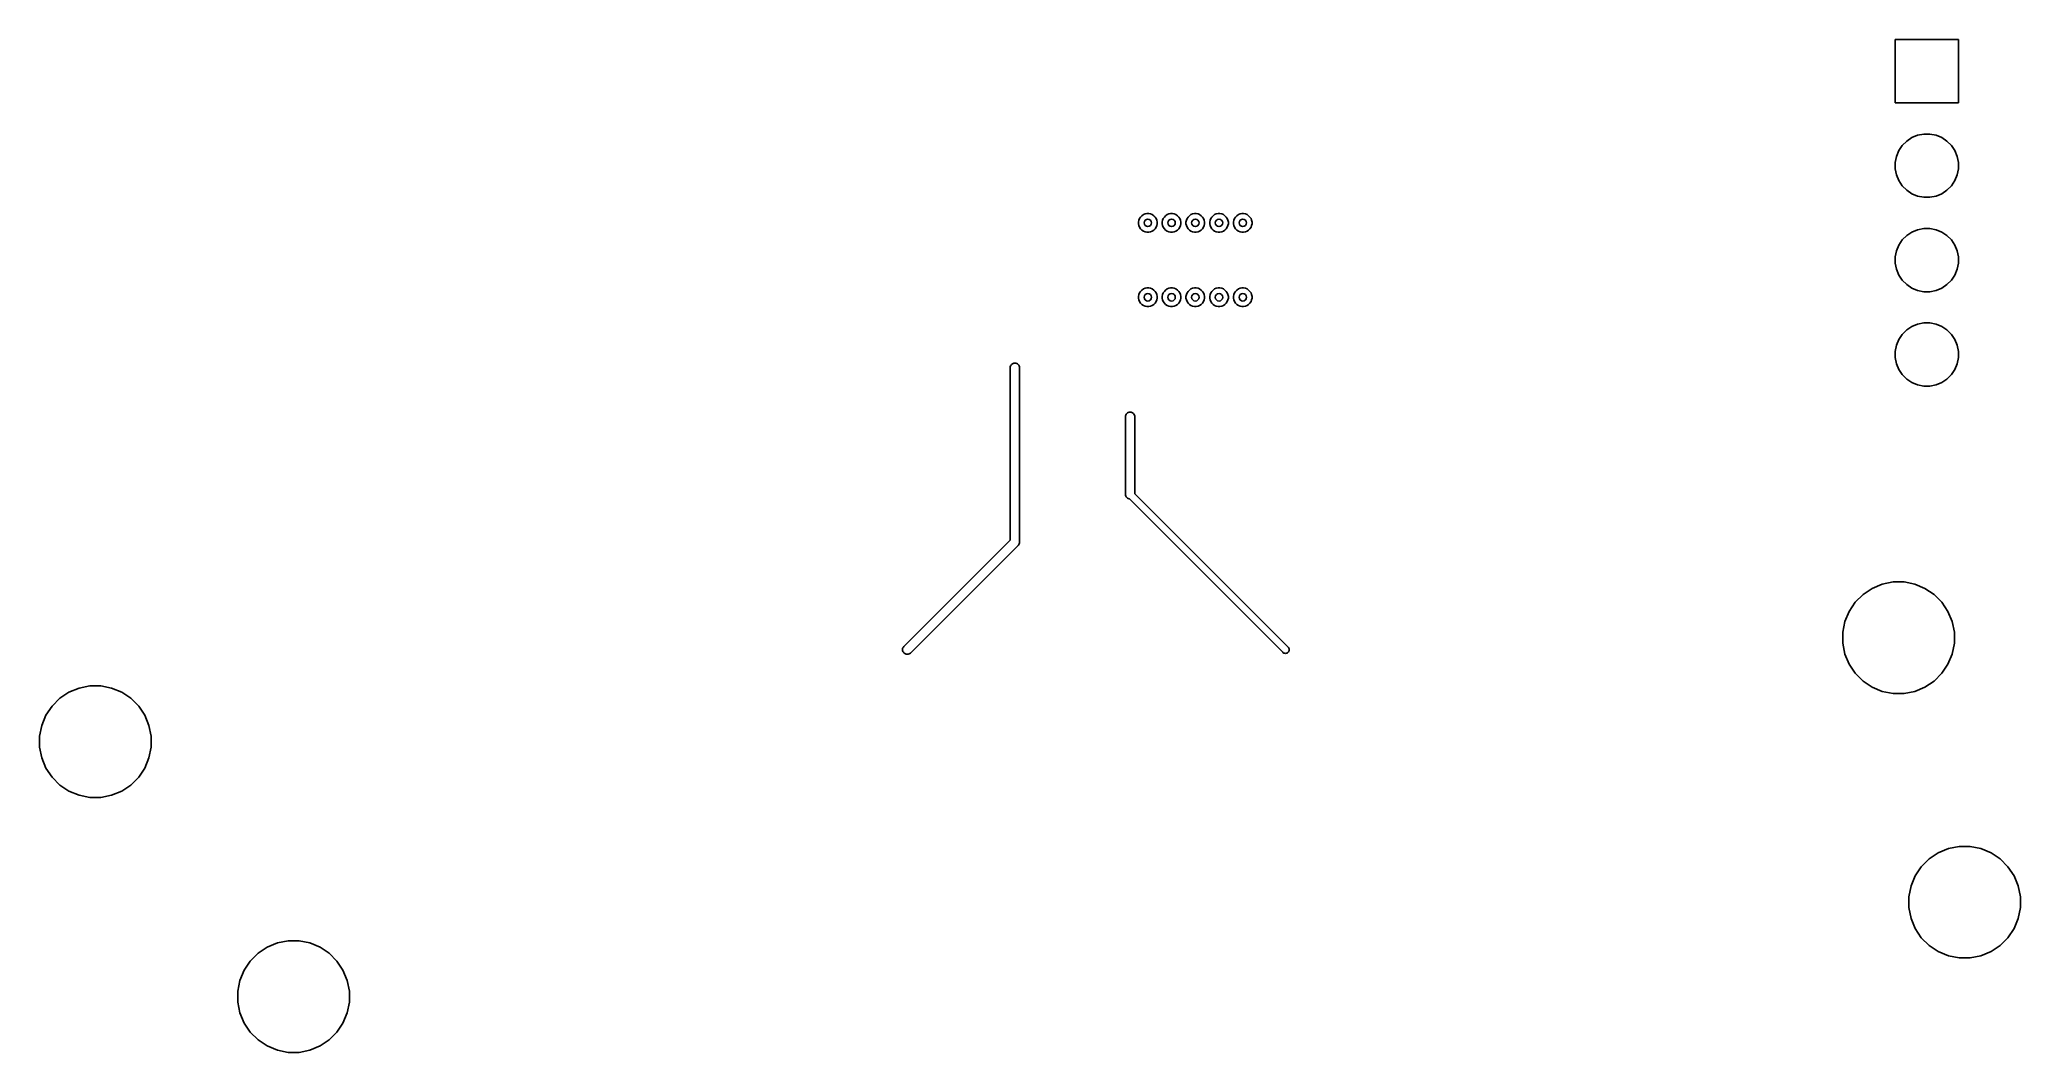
# Model space of a CAD drawing. Extents: x -0.65 to 1.45, y -0.3 to 0.77.
import ezdxf

# ---------------------------------------------------------------- set-up
doc = ezdxf.new("R2010")
doc.units = 0
doc.header["$MEASUREMENT"] = 0
doc.layers.add('BLACK', color=7, linetype='CONTINUOUS')

msp = doc.modelspace()

# ---------------------------------------------------------------- linework, layer by layer
at = {"layer": 'BLACK', "linetype": 'CONTINUOUS'}
for p, q in [((1.3165, 0.7065), (1.3165, 0.7735)), ((1.3165, 0.7735), (1.3835, 0.7735)), ((1.3835, 0.7735), (1.3835, 0.7065)), ((1.3835, 0.7065), (1.3165, 0.7065)), ((1.3341, 0.6697), (1.3402, 0.6722)), ((1.3402, 0.6722), (1.3467, 0.6735)), ((1.3467, 0.6735), (1.3533, 0.6735)), ((1.3533, 0.6735), (1.3598, 0.6722)), ((1.3598, 0.6722), (1.3659, 0.6697)), ((1.3178, 0.6498), (1.3203, 0.6559)), ((1.3203, 0.6559), (1.324, 0.6613)), ((1.324, 0.6613), (1.3287, 0.666)), ((1.3287, 0.666), (1.3341, 0.6697)), ((1.3659, 0.6697), (1.3713, 0.666)), ((1.3713, 0.666), (1.376, 0.6613)), ((1.376, 0.6613), (1.3797, 0.6559)), ((1.3797, 0.6559), (1.3822, 0.6498)), ((1.3165, 0.6433), (1.3178, 0.6498)), ((1.3165, 0.6367), (1.3165, 0.6433)), ((1.3178, 0.6302), (1.3165, 0.6367)), ((1.3203, 0.6241), (1.3178, 0.6302)), ((1.3822, 0.6302), (1.3797, 0.6241)), ((1.3822, 0.6498), (1.3835, 0.6433)), ((1.3835, 0.6367), (1.3822, 0.6302)), ((1.3835, 0.6433), (1.3835, 0.6367)), ((1.324, 0.6187), (1.3203, 0.6241)), ((1.3287, 0.614), (1.324, 0.6187)), ((1.3341, 0.6103), (1.3287, 0.614)), ((1.3402, 0.6078), (1.3341, 0.6103)), ((1.3659, 0.6103), (1.3598, 0.6078)), ((1.3713, 0.614), (1.3659, 0.6103)), ((1.376, 0.6187), (1.3713, 0.614)), ((1.3797, 0.6241), (1.376, 0.6187)), ((0.5185, 0.587), (0.5202, 0.5881)), ((0.5202, 0.5881), (0.5219, 0.5888)), ((0.5219, 0.5888), (0.5238, 0.5892)), ((0.5238, 0.5892), (0.5258, 0.5892)), ((0.5258, 0.5892), (0.5277, 0.5888)), ((0.5277, 0.5888), (0.5295, 0.5881)), ((0.5295, 0.5881), (0.5311, 0.587)), ((0.5437, 0.587), (0.5453, 0.5881)), ((0.5453, 0.5881), (0.5471, 0.5888)), ((0.5471, 0.5888), (0.549, 0.5892)), ((0.549, 0.5892), (0.5509, 0.5892)), ((0.5509, 0.5892), (0.5528, 0.5888)), ((0.5528, 0.5888), (0.5546, 0.5881)), ((0.5546, 0.5881), (0.5562, 0.587)), ((0.5688, 0.587), (0.5704, 0.5881)), ((0.5704, 0.5881), (0.5722, 0.5888)), ((0.5722, 0.5888), (0.5741, 0.5892)), ((0.5741, 0.5892), (0.5761, 0.5892)), ((0.5761, 0.5892), (0.578, 0.5888)), ((0.578, 0.5888), (0.5797, 0.5881)), ((0.5797, 0.5881), (0.5814, 0.587)), ((0.5939, 0.587), (0.5956, 0.5881)), ((0.5956, 0.5881), (0.5973, 0.5888)), ((0.5973, 0.5888), (0.5993, 0.5892)), ((0.5993, 0.5892), (0.6012, 0.5892)), ((0.6012, 0.5892), (0.6031, 0.5888)), ((0.6031, 0.5888), (0.6049, 0.5881)), ((0.6049, 0.5881), (0.6065, 0.587)), ((0.6191, 0.587), (0.6207, 0.5881)), ((0.6207, 0.5881), (0.6225, 0.5888)), ((0.6225, 0.5888), (0.6244, 0.5892)), ((0.6244, 0.5892), (0.6263, 0.5892)), ((0.6263, 0.5892), (0.6282, 0.5888)), ((0.6282, 0.5888), (0.63, 0.5881)), ((0.63, 0.5881), (0.6316, 0.587)), ((1.3467, 0.6065), (1.3402, 0.6078)), ((1.3533, 0.6065), (1.3467, 0.6065)), ((1.3598, 0.6078), (1.3533, 0.6065)), ((0.515, 0.5803), (0.5154, 0.5822)), ((0.515, 0.5784), (0.515, 0.5803)), ((0.5154, 0.5765), (0.515, 0.5784)), ((0.5154, 0.5822), (0.5161, 0.584)), ((0.5161, 0.5747), (0.5154, 0.5765)), ((0.5161, 0.584), (0.5172, 0.5856)), ((0.5172, 0.5731), (0.5161, 0.5747)), ((0.5172, 0.5856), (0.5185, 0.587)), ((0.5185, 0.5717), (0.5172, 0.5731)), ((0.5202, 0.5706), (0.5185, 0.5717)), ((0.5219, 0.5699), (0.5202, 0.5706)), ((0.5238, 0.5695), (0.5219, 0.5699)), ((0.5258, 0.5695), (0.5238, 0.5695)), ((0.5277, 0.5699), (0.5258, 0.5695)), ((0.5295, 0.5706), (0.5277, 0.5699)), ((0.5311, 0.5717), (0.5295, 0.5706)), ((0.5311, 0.587), (0.5325, 0.5856)), ((0.5325, 0.5731), (0.5311, 0.5717)), ((0.5325, 0.5856), (0.5335, 0.584)), ((0.5335, 0.5747), (0.5325, 0.5731)), ((0.5335, 0.584), (0.5343, 0.5822)), ((0.5343, 0.5765), (0.5335, 0.5747)), ((0.5343, 0.5822), (0.5347, 0.5803)), ((0.5347, 0.5784), (0.5343, 0.5765)), ((0.5347, 0.5803), (0.5347, 0.5784)), ((0.5401, 0.5803), (0.5405, 0.5822)), ((0.5401, 0.5784), (0.5401, 0.5803)), ((0.5405, 0.5765), (0.5401, 0.5784)), ((0.5405, 0.5822), (0.5412, 0.584)), ((0.5412, 0.5747), (0.5405, 0.5765)), ((0.5412, 0.584), (0.5423, 0.5856)), ((0.5423, 0.5731), (0.5412, 0.5747)), ((0.5423, 0.5856), (0.5437, 0.587)), ((0.5437, 0.5717), (0.5423, 0.5731)), ((0.5453, 0.5706), (0.5437, 0.5717)), ((0.5471, 0.5699), (0.5453, 0.5706)), ((0.549, 0.5695), (0.5471, 0.5699)), ((0.5509, 0.5695), (0.549, 0.5695)), ((0.5528, 0.5699), (0.5509, 0.5695)), ((0.5546, 0.5706), (0.5528, 0.5699)), ((0.5562, 0.5717), (0.5546, 0.5706)), ((0.5562, 0.587), (0.5576, 0.5856)), ((0.5576, 0.5731), (0.5562, 0.5717)), ((0.5576, 0.5856), (0.5587, 0.584)), ((0.5587, 0.5747), (0.5576, 0.5731)), ((0.5587, 0.584), (0.5594, 0.5822)), ((0.5594, 0.5765), (0.5587, 0.5747)), ((0.5594, 0.5822), (0.5598, 0.5803)), ((0.5598, 0.5784), (0.5594, 0.5765)), ((0.5598, 0.5803), (0.5598, 0.5784)), ((0.5652, 0.5803), (0.5656, 0.5822)), ((0.5652, 0.5784), (0.5652, 0.5803)), ((0.5656, 0.5765), (0.5652, 0.5784)), ((0.5656, 0.5822), (0.5664, 0.584)), ((0.5664, 0.5747), (0.5656, 0.5765)), ((0.5664, 0.584), (0.5674, 0.5856)), ((0.5674, 0.5731), (0.5664, 0.5747)), ((0.5674, 0.5856), (0.5688, 0.587)), ((0.5688, 0.5717), (0.5674, 0.5731)), ((0.5704, 0.5706), (0.5688, 0.5717)), ((0.5722, 0.5699), (0.5704, 0.5706)), ((0.5741, 0.5695), (0.5722, 0.5699)), ((0.5761, 0.5695), (0.5741, 0.5695)), ((0.578, 0.5699), (0.5761, 0.5695)), ((0.5797, 0.5706), (0.578, 0.5699)), ((0.5814, 0.5717), (0.5797, 0.5706)), ((0.5814, 0.587), (0.5827, 0.5856)), ((0.5827, 0.5731), (0.5814, 0.5717)), ((0.5827, 0.5856), (0.5838, 0.584)), ((0.5838, 0.5747), (0.5827, 0.5731)), ((0.5838, 0.584), (0.5846, 0.5822)), ((0.5846, 0.5765), (0.5838, 0.5747)), ((0.5846, 0.5822), (0.5849, 0.5803)), ((0.5849, 0.5784), (0.5846, 0.5765)), ((0.5849, 0.5803), (0.5849, 0.5784)), ((0.5904, 0.5803), (0.5908, 0.5822)), ((0.5904, 0.5784), (0.5904, 0.5803)), ((0.5908, 0.5765), (0.5904, 0.5784)), ((0.5908, 0.5822), (0.5915, 0.584)), ((0.5915, 0.5747), (0.5908, 0.5765)), ((0.5915, 0.584), (0.5926, 0.5856)), ((0.5926, 0.5731), (0.5915, 0.5747)), ((0.5926, 0.5856), (0.5939, 0.587)), ((0.5939, 0.5717), (0.5926, 0.5731)), ((0.5956, 0.5706), (0.5939, 0.5717)), ((0.5973, 0.5699), (0.5956, 0.5706)), ((0.5993, 0.5695), (0.5973, 0.5699)), ((0.6012, 0.5695), (0.5993, 0.5695)), ((0.6031, 0.5699), (0.6012, 0.5695)), ((0.6049, 0.5706), (0.6031, 0.5699)), ((0.6065, 0.5717), (0.6049, 0.5706)), ((0.6065, 0.587), (0.6079, 0.5856)), ((0.6079, 0.5731), (0.6065, 0.5717)), ((0.6079, 0.5856), (0.6089, 0.584)), ((0.6089, 0.5747), (0.6079, 0.5731)), ((0.6089, 0.584), (0.6097, 0.5822)), ((0.6097, 0.5765), (0.6089, 0.5747)), ((0.6097, 0.5822), (0.6101, 0.5803)), ((0.6101, 0.5784), (0.6097, 0.5765)), ((0.6101, 0.5803), (0.6101, 0.5784)), ((0.6155, 0.5803), (0.6159, 0.5822)), ((0.6155, 0.5784), (0.6155, 0.5803)), ((0.6159, 0.5765), (0.6155, 0.5784)), ((0.6159, 0.5822), (0.6166, 0.584)), ((0.6166, 0.5747), (0.6159, 0.5765)), ((0.6166, 0.584), (0.6177, 0.5856)), ((0.6177, 0.5731), (0.6166, 0.5747)), ((0.6177, 0.5856), (0.6191, 0.587)), ((0.6191, 0.5717), (0.6177, 0.5731)), ((0.6207, 0.5706), (0.6191, 0.5717)), ((0.6225, 0.5699), (0.6207, 0.5706)), ((0.6244, 0.5695), (0.6225, 0.5699)), ((0.6263, 0.5695), (0.6244, 0.5695)), ((0.6282, 0.5699), (0.6263, 0.5695)), ((0.63, 0.5706), (0.6282, 0.5699)), ((0.6316, 0.5717), (0.63, 0.5706)), ((0.6316, 0.587), (0.633, 0.5856)), ((0.633, 0.5731), (0.6316, 0.5717)), ((0.633, 0.5856), (0.6341, 0.584)), ((0.6341, 0.5747), (0.633, 0.5731)), ((0.6341, 0.584), (0.6348, 0.5822)), ((0.6348, 0.5765), (0.6341, 0.5747)), ((0.6348, 0.5822), (0.6352, 0.5803)), ((0.6352, 0.5784), (0.6348, 0.5765)), ((0.6352, 0.5803), (0.6352, 0.5784)), ((1.3287, 0.566), (1.3341, 0.5697)), ((1.3341, 0.5697), (1.3402, 0.5722)), ((1.3402, 0.5722), (1.3467, 0.5735)), ((1.3467, 0.5735), (1.3533, 0.5735)), ((1.3533, 0.5735), (1.3598, 0.5722)), ((1.3598, 0.5722), (1.3659, 0.5697)), ((1.3659, 0.5697), (1.3713, 0.566)), ((1.3165, 0.5433), (1.3178, 0.5498)), ((1.3178, 0.5498), (1.3203, 0.5559)), ((1.3203, 0.5559), (1.324, 0.5613)), ((1.324, 0.5613), (1.3287, 0.566)), ((1.3713, 0.566), (1.376, 0.5613)), ((1.376, 0.5613), (1.3797, 0.5559)), ((1.3797, 0.5559), (1.3822, 0.5498)), ((1.3822, 0.5498), (1.3835, 0.5433)), ((1.3165, 0.5367), (1.3165, 0.5433)), ((1.3178, 0.5302), (1.3165, 0.5367)), ((1.3203, 0.5241), (1.3178, 0.5302)), ((1.3822, 0.5302), (1.3797, 0.5241)), ((1.3835, 0.5367), (1.3822, 0.5302)), ((1.3835, 0.5433), (1.3835, 0.5367)), ((0.5154, 0.5035), (0.5161, 0.5053)), ((0.5161, 0.5053), (0.5172, 0.5069)), ((0.5172, 0.5069), (0.5185, 0.5083)), ((0.5185, 0.5083), (0.5202, 0.5094)), ((0.5202, 0.5094), (0.5219, 0.5101)), ((0.5219, 0.5101), (0.5238, 0.5105)), ((0.5238, 0.5105), (0.5258, 0.5105)), ((0.5258, 0.5105), (0.5277, 0.5101)), ((0.5277, 0.5101), (0.5295, 0.5094)), ((0.5295, 0.5094), (0.5311, 0.5083)), ((0.5311, 0.5083), (0.5325, 0.5069)), ((0.5325, 0.5069), (0.5335, 0.5053)), ((0.5335, 0.5053), (0.5343, 0.5035)), ((0.5405, 0.5035), (0.5412, 0.5053)), ((0.5412, 0.5053), (0.5423, 0.5069)), ((0.5423, 0.5069), (0.5437, 0.5083)), ((0.5437, 0.5083), (0.5453, 0.5094)), ((0.5453, 0.5094), (0.5471, 0.5101)), ((0.5471, 0.5101), (0.549, 0.5105)), ((0.549, 0.5105), (0.5509, 0.5105)), ((0.5509, 0.5105), (0.5528, 0.5101)), ((0.5528, 0.5101), (0.5546, 0.5094)), ((0.5546, 0.5094), (0.5562, 0.5083)), ((0.5562, 0.5083), (0.5576, 0.5069)), ((0.5576, 0.5069), (0.5587, 0.5053)), ((0.5587, 0.5053), (0.5594, 0.5035)), ((0.5656, 0.5035), (0.5664, 0.5053)), ((0.5664, 0.5053), (0.5674, 0.5069)), ((0.5674, 0.5069), (0.5688, 0.5083)), ((0.5688, 0.5083), (0.5704, 0.5094)), ((0.5704, 0.5094), (0.5722, 0.5101)), ((0.5722, 0.5101), (0.5741, 0.5105)), ((0.5741, 0.5105), (0.5761, 0.5105)), ((0.5761, 0.5105), (0.578, 0.5101)), ((0.578, 0.5101), (0.5797, 0.5094)), ((0.5797, 0.5094), (0.5814, 0.5083)), ((0.5814, 0.5083), (0.5827, 0.5069)), ((0.5827, 0.5069), (0.5838, 0.5053)), ((0.5838, 0.5053), (0.5846, 0.5035)), ((0.5908, 0.5035), (0.5915, 0.5053)), ((0.5915, 0.5053), (0.5926, 0.5069)), ((0.5926, 0.5069), (0.5939, 0.5083)), ((0.5939, 0.5083), (0.5956, 0.5094)), ((0.5956, 0.5094), (0.5973, 0.5101)), ((0.5973, 0.5101), (0.5993, 0.5105)), ((0.5993, 0.5105), (0.6012, 0.5105)), ((0.6012, 0.5105), (0.6031, 0.5101)), ((0.6031, 0.5101), (0.6049, 0.5094)), ((0.6049, 0.5094), (0.6065, 0.5083)), ((0.6065, 0.5083), (0.6079, 0.5069)), ((0.6079, 0.5069), (0.6089, 0.5053)), ((0.6089, 0.5053), (0.6097, 0.5035)), ((0.6159, 0.5035), (0.6166, 0.5053)), ((0.6166, 0.5053), (0.6177, 0.5069)), ((0.6177, 0.5069), (0.6191, 0.5083)), ((0.6191, 0.5083), (0.6207, 0.5094)), ((0.6207, 0.5094), (0.6225, 0.5101)), ((0.6225, 0.5101), (0.6244, 0.5105)), ((0.6244, 0.5105), (0.6263, 0.5105)), ((0.6263, 0.5105), (0.6282, 0.5101)), ((0.6282, 0.5101), (0.63, 0.5094)), ((0.63, 0.5094), (0.6316, 0.5083)), ((0.6316, 0.5083), (0.633, 0.5069)), ((0.633, 0.5069), (0.6341, 0.5053)), ((0.6341, 0.5053), (0.6348, 0.5035)), ((1.324, 0.5187), (1.3203, 0.5241)), ((1.3287, 0.514), (1.324, 0.5187)), ((1.3341, 0.5103), (1.3287, 0.514)), ((1.3402, 0.5078), (1.3341, 0.5103)), ((1.3467, 0.5065), (1.3402, 0.5078)), ((1.3533, 0.5065), (1.3467, 0.5065)), ((1.3598, 0.5078), (1.3533, 0.5065)), ((1.3659, 0.5103), (1.3598, 0.5078)), ((1.3713, 0.514), (1.3659, 0.5103)), ((1.376, 0.5187), (1.3713, 0.514)), ((1.3797, 0.5241), (1.376, 0.5187)), ((0.515, 0.5016), (0.5154, 0.5035)), ((0.515, 0.4997), (0.515, 0.5016)), ((0.5154, 0.4978), (0.515, 0.4997)), ((0.5161, 0.496), (0.5154, 0.4978)), ((0.5172, 0.4944), (0.5161, 0.496)), ((0.5185, 0.493), (0.5172, 0.4944)), ((0.5202, 0.4919), (0.5185, 0.493)), ((0.5219, 0.4912), (0.5202, 0.4919)), ((0.5238, 0.4908), (0.5219, 0.4912)), ((0.5258, 0.4908), (0.5238, 0.4908)), ((0.5277, 0.4912), (0.5258, 0.4908)), ((0.5295, 0.4919), (0.5277, 0.4912)), ((0.5311, 0.493), (0.5295, 0.4919)), ((0.5325, 0.4944), (0.5311, 0.493)), ((0.5335, 0.496), (0.5325, 0.4944)), ((0.5343, 0.4978), (0.5335, 0.496)), ((0.5343, 0.5035), (0.5347, 0.5016)), ((0.5347, 0.4997), (0.5343, 0.4978)), ((0.5347, 0.5016), (0.5347, 0.4997)), ((0.5401, 0.5016), (0.5405, 0.5035)), ((0.5401, 0.4997), (0.5401, 0.5016)), ((0.5405, 0.4978), (0.5401, 0.4997)), ((0.5412, 0.496), (0.5405, 0.4978)), ((0.5423, 0.4944), (0.5412, 0.496)), ((0.5437, 0.493), (0.5423, 0.4944)), ((0.5453, 0.4919), (0.5437, 0.493)), ((0.5471, 0.4912), (0.5453, 0.4919)), ((0.549, 0.4908), (0.5471, 0.4912)), ((0.5509, 0.4908), (0.549, 0.4908)), ((0.5528, 0.4912), (0.5509, 0.4908)), ((0.5546, 0.4919), (0.5528, 0.4912)), ((0.5562, 0.493), (0.5546, 0.4919)), ((0.5576, 0.4944), (0.5562, 0.493)), ((0.5587, 0.496), (0.5576, 0.4944)), ((0.5594, 0.4978), (0.5587, 0.496)), ((0.5594, 0.5035), (0.5598, 0.5016)), ((0.5598, 0.4997), (0.5594, 0.4978)), ((0.5598, 0.5016), (0.5598, 0.4997)), ((0.5652, 0.5016), (0.5656, 0.5035)), ((0.5652, 0.4997), (0.5652, 0.5016)), ((0.5656, 0.4978), (0.5652, 0.4997)), ((0.5664, 0.496), (0.5656, 0.4978)), ((0.5674, 0.4944), (0.5664, 0.496)), ((0.5688, 0.493), (0.5674, 0.4944)), ((0.5704, 0.4919), (0.5688, 0.493)), ((0.5722, 0.4912), (0.5704, 0.4919)), ((0.5741, 0.4908), (0.5722, 0.4912)), ((0.5761, 0.4908), (0.5741, 0.4908)), ((0.578, 0.4912), (0.5761, 0.4908)), ((0.5797, 0.4919), (0.578, 0.4912)), ((0.5814, 0.493), (0.5797, 0.4919)), ((0.5827, 0.4944), (0.5814, 0.493)), ((0.5838, 0.496), (0.5827, 0.4944)), ((0.5846, 0.4978), (0.5838, 0.496)), ((0.5846, 0.5035), (0.5849, 0.5016)), ((0.5849, 0.4997), (0.5846, 0.4978)), ((0.5849, 0.5016), (0.5849, 0.4997)), ((0.5904, 0.5016), (0.5908, 0.5035)), ((0.5904, 0.4997), (0.5904, 0.5016)), ((0.5908, 0.4978), (0.5904, 0.4997)), ((0.5915, 0.496), (0.5908, 0.4978)), ((0.5926, 0.4944), (0.5915, 0.496)), ((0.5939, 0.493), (0.5926, 0.4944)), ((0.5956, 0.4919), (0.5939, 0.493)), ((0.5973, 0.4912), (0.5956, 0.4919)), ((0.5993, 0.4908), (0.5973, 0.4912)), ((0.6012, 0.4908), (0.5993, 0.4908)), ((0.6031, 0.4912), (0.6012, 0.4908)), ((0.6049, 0.4919), (0.6031, 0.4912)), ((0.6065, 0.493), (0.6049, 0.4919)), ((0.6079, 0.4944), (0.6065, 0.493)), ((0.6089, 0.496), (0.6079, 0.4944)), ((0.6097, 0.4978), (0.6089, 0.496)), ((0.6097, 0.5035), (0.6101, 0.5016)), ((0.6101, 0.4997), (0.6097, 0.4978)), ((0.6101, 0.5016), (0.6101, 0.4997)), ((0.6155, 0.5016), (0.6159, 0.5035)), ((0.6155, 0.4997), (0.6155, 0.5016)), ((0.6159, 0.4978), (0.6155, 0.4997)), ((0.6166, 0.496), (0.6159, 0.4978)), ((0.6177, 0.4944), (0.6166, 0.496)), ((0.6191, 0.493), (0.6177, 0.4944)), ((0.6207, 0.4919), (0.6191, 0.493)), ((0.6225, 0.4912), (0.6207, 0.4919)), ((0.6244, 0.4908), (0.6225, 0.4912)), ((0.6263, 0.4908), (0.6244, 0.4908)), ((0.6282, 0.4912), (0.6263, 0.4908)), ((0.63, 0.4919), (0.6282, 0.4912)), ((0.6316, 0.493), (0.63, 0.4919)), ((0.633, 0.4944), (0.6316, 0.493)), ((0.6341, 0.496), (0.633, 0.4944)), ((0.6348, 0.4978), (0.6341, 0.496)), ((0.6348, 0.5035), (0.6352, 0.5016)), ((0.6352, 0.4997), (0.6348, 0.4978)), ((0.6352, 0.5016), (0.6352, 0.4997)), ((1.324, 0.4613), (1.3287, 0.466)), ((1.3287, 0.466), (1.3341, 0.4697)), ((1.3341, 0.4697), (1.3402, 0.4722)), ((1.3402, 0.4722), (1.3467, 0.4735)), ((1.3467, 0.4735), (1.3533, 0.4735)), ((1.3533, 0.4735), (1.3598, 0.4722)), ((1.3598, 0.4722), (1.3659, 0.4697)), ((1.3659, 0.4697), (1.3713, 0.466)), ((1.3713, 0.466), (1.376, 0.4613)), ((1.3165, 0.4433), (1.3178, 0.4498)), ((1.3165, 0.4367), (1.3165, 0.4433)), ((1.3178, 0.4498), (1.3203, 0.4559)), ((1.3203, 0.4559), (1.324, 0.4613)), ((1.376, 0.4613), (1.3797, 0.4559)), ((1.3797, 0.4559), (1.3822, 0.4498)), ((1.3822, 0.4498), (1.3835, 0.4433)), ((1.3835, 0.4433), (1.3835, 0.4367)), ((0.3791, 0.427), (0.3794, 0.4279)), ((0.3791, 0.4262), (0.3791, 0.427)), ((0.3791, 0.2435), (0.3791, 0.4262)), ((0.3794, 0.4279), (0.3799, 0.4287)), ((0.3799, 0.4287), (0.3805, 0.4295)), ((0.3805, 0.4295), (0.3813, 0.4301)), ((0.3813, 0.4301), (0.3821, 0.4306)), ((0.3821, 0.4306), (0.383, 0.4309)), ((0.383, 0.4309), (0.384, 0.4309)), ((0.384, 0.4309), (0.385, 0.4309)), ((0.385, 0.4309), (0.3859, 0.4306)), ((0.3859, 0.4306), (0.3867, 0.4301)), ((0.3867, 0.4301), (0.3875, 0.4295)), ((0.3875, 0.4295), (0.3881, 0.4287)), ((0.3881, 0.4287), (0.3886, 0.4279)), ((0.3886, 0.4279), (0.3888, 0.427)), ((0.3888, 0.427), (0.3889, 0.4262)), ((0.3889, 0.4262), (0.3889, 0.2417)), ((1.3178, 0.4302), (1.3165, 0.4367)), ((1.3203, 0.4241), (1.3178, 0.4302)), ((1.324, 0.4187), (1.3203, 0.4241)), ((1.3797, 0.4241), (1.376, 0.4187)), ((1.3822, 0.4302), (1.3797, 0.4241)), ((1.3835, 0.4367), (1.3822, 0.4302)), ((1.3287, 0.414), (1.324, 0.4187)), ((1.3341, 0.4103), (1.3287, 0.414)), ((1.3402, 0.4078), (1.3341, 0.4103)), ((1.3467, 0.4065), (1.3402, 0.4078)), ((1.3533, 0.4065), (1.3467, 0.4065)), ((1.3598, 0.4078), (1.3533, 0.4065)), ((1.3659, 0.4103), (1.3598, 0.4078)), ((1.3713, 0.414), (1.3659, 0.4103)), ((1.376, 0.4187), (1.3713, 0.414)), ((0.5025, 0.3775), (0.5033, 0.3781)), ((0.5033, 0.3781), (0.5041, 0.3786)), ((0.5041, 0.3786), (0.505, 0.3789)), ((0.505, 0.3789), (0.506, 0.3789)), ((0.506, 0.3789), (0.507, 0.3789)), ((0.507, 0.3789), (0.5079, 0.3786)), ((0.5079, 0.3786), (0.5087, 0.3781)), ((0.5087, 0.3781), (0.5095, 0.3775)), ((0.5011, 0.375), (0.5014, 0.3759)), ((0.5011, 0.3742), (0.5011, 0.375)), ((0.5011, 0.2918), (0.5011, 0.3742)), ((0.5014, 0.3759), (0.5019, 0.3767)), ((0.5019, 0.3767), (0.5025, 0.3775)), ((0.5095, 0.3775), (0.5101, 0.3767)), ((0.5101, 0.3767), (0.5106, 0.3759)), ((0.5106, 0.3759), (0.5109, 0.375)), ((0.5109, 0.375), (0.5109, 0.3742)), ((0.5109, 0.3742), (0.5109, 0.2926)), ((0.5011, 0.291), (0.5011, 0.2918)), ((0.5014, 0.2901), (0.5011, 0.291)), ((0.5019, 0.2893), (0.5014, 0.2901)), ((0.5025, 0.2885), (0.5019, 0.2893)), ((0.5033, 0.2879), (0.5025, 0.2885)), ((0.5041, 0.2874), (0.5033, 0.2879)), ((0.505, 0.2872), (0.5041, 0.2874)), ((0.5053, 0.2871), (0.505, 0.2872)), ((0.6679, 0.1246), (0.5053, 0.2871)), ((0.5109, 0.2926), (0.6734, 0.1301)), ((0.3627, 0.2272), (0.3791, 0.2435)), ((0.3873, 0.2379), (0.3697, 0.2202)), ((0.3875, 0.238), (0.3873, 0.2379)), ((0.3876, 0.2382), (0.3875, 0.238)), ((0.3877, 0.2382), (0.3876, 0.2382)), ((0.3881, 0.2388), (0.3877, 0.2382)), ((0.3886, 0.2396), (0.3881, 0.2388)), ((0.3881, 0.2388), (0.3881, 0.2388)), ((0.3888, 0.2405), (0.3886, 0.2396)), ((0.3889, 0.2413), (0.3888, 0.2405)), ((0.3889, 0.2417), (0.3889, 0.2415)), ((0.3889, 0.2415), (0.3889, 0.2413)), ((0.3889, 0.2413), (0.3889, 0.2413)), ((0.2663, 0.1308), (0.3627, 0.2272)), ((0.3697, 0.2202), (0.2733, 0.1238)), ((0.3627, 0.2272), (0.3627, 0.2272)), ((0.3697, 0.2202), (0.3697, 0.2202)), ((1.2824, 0.1859), (1.292, 0.1923)), ((1.292, 0.1923), (1.3028, 0.1968)), ((1.3028, 0.1968), (1.3142, 0.1991)), ((1.3142, 0.1991), (1.3258, 0.1991)), ((1.3258, 0.1991), (1.3372, 0.1968)), ((1.3372, 0.1968), (1.348, 0.1923)), ((1.348, 0.1923), (1.3577, 0.1859)), ((1.2632, 0.1572), (1.2677, 0.168)), ((1.2677, 0.168), (1.2741, 0.1776)), ((1.2741, 0.1776), (1.2824, 0.1859)), ((1.3577, 0.1859), (1.3659, 0.1776)), ((1.3659, 0.1776), (1.3723, 0.168)), ((1.3723, 0.168), (1.3768, 0.1572)), ((1.2609, 0.1458), (1.2632, 0.1572)), ((1.3768, 0.1572), (1.3791, 0.1458)), ((0.2651, 0.1285), (0.2654, 0.1294)), ((0.2651, 0.1275), (0.2651, 0.1285)), ((0.2651, 0.1265), (0.2651, 0.1275)), ((0.2654, 0.1256), (0.2651, 0.1265)), ((0.2654, 0.1294), (0.2659, 0.1302)), ((0.2659, 0.1302), (0.2663, 0.1308)), ((0.6734, 0.1301), (0.6738, 0.1297)), ((0.6738, 0.1297), (0.6742, 0.129)), ((0.6742, 0.126), (0.6738, 0.1253)), ((0.6742, 0.129), (0.6744, 0.1283)), ((0.6744, 0.1267), (0.6742, 0.126)), ((0.6744, 0.1283), (0.6745, 0.1275)), ((0.6745, 0.1275), (0.6744, 0.1267)), ((1.2609, 0.1342), (1.2609, 0.1458)), ((1.2632, 0.1228), (1.2609, 0.1342)), ((1.3791, 0.1342), (1.3768, 0.1228)), ((1.3791, 0.1458), (1.3791, 0.1342)), ((0.2659, 0.1248), (0.2654, 0.1256)), ((0.2665, 0.124), (0.2659, 0.1248)), ((0.2673, 0.1234), (0.2665, 0.124)), ((0.2681, 0.1229), (0.2673, 0.1234)), ((0.269, 0.1226), (0.2681, 0.1229)), ((0.27, 0.1226), (0.269, 0.1226)), ((0.271, 0.1226), (0.27, 0.1226)), ((0.2719, 0.1229), (0.271, 0.1226)), ((0.2727, 0.1234), (0.2719, 0.1229)), ((0.2733, 0.1238), (0.2727, 0.1234)), ((0.6683, 0.1242), (0.6679, 0.1246)), ((0.669, 0.1238), (0.6683, 0.1242)), ((0.6697, 0.1236), (0.669, 0.1238)), ((0.6705, 0.1235), (0.6697, 0.1236)), ((0.6713, 0.1236), (0.6705, 0.1235)), ((0.672, 0.1238), (0.6713, 0.1236)), ((0.6727, 0.1242), (0.672, 0.1238)), ((0.6733, 0.1247), (0.6727, 0.1242)), ((0.6738, 0.1253), (0.6733, 0.1247)), ((1.2677, 0.112), (1.2632, 0.1228)), ((1.2741, 0.1024), (1.2677, 0.112)), ((1.3723, 0.112), (1.3659, 0.1024)), ((1.3768, 0.1228), (1.3723, 0.112)), ((-0.618, 0.0823), (-0.6072, 0.0868)), ((-0.6072, 0.0868), (-0.5958, 0.0891)), ((-0.5958, 0.0891), (-0.5842, 0.0891)), ((-0.5842, 0.0891), (-0.5728, 0.0868)), ((-0.5728, 0.0868), (-0.562, 0.0823)), ((1.2824, 0.0941), (1.2741, 0.1024)), ((1.292, 0.0877), (1.2824, 0.0941)), ((1.3028, 0.0832), (1.292, 0.0877)), ((1.348, 0.0877), (1.3372, 0.0832)), ((1.3577, 0.0941), (1.348, 0.0877)), ((1.3659, 0.1024), (1.3577, 0.0941)), ((-0.6423, 0.058), (-0.6359, 0.0676)), ((-0.6359, 0.0676), (-0.6276, 0.0759)), ((-0.6276, 0.0759), (-0.618, 0.0823)), ((-0.562, 0.0823), (-0.5524, 0.0759)), ((-0.5524, 0.0759), (-0.5441, 0.0676)), ((-0.5441, 0.0676), (-0.5377, 0.058)), ((1.3142, 0.0809), (1.3028, 0.0832)), ((1.3258, 0.0809), (1.3142, 0.0809)), ((1.3372, 0.0832), (1.3258, 0.0809)), ((-0.6491, 0.0358), (-0.6468, 0.0472)), ((-0.6468, 0.0472), (-0.6423, 0.058)), ((-0.5377, 0.058), (-0.5332, 0.0472)), ((-0.5332, 0.0472), (-0.5309, 0.0358)), ((-0.6491, 0.0242), (-0.6491, 0.0358)), ((-0.6468, 0.0128), (-0.6491, 0.0242)), ((-0.5309, 0.0242), (-0.5332, 0.0128)), ((-0.5309, 0.0358), (-0.5309, 0.0242)), ((-0.6423, 0.002), (-0.6468, 0.0128)), ((-0.6359, -0.0076), (-0.6423, 0.002)), ((-0.5377, 0.002), (-0.5441, -0.0076)), ((-0.5332, 0.0128), (-0.5377, 0.002)), ((-0.6276, -0.0159), (-0.6359, -0.0076)), ((-0.618, -0.0223), (-0.6276, -0.0159)), ((-0.5524, -0.0159), (-0.562, -0.0223)), ((-0.5441, -0.0076), (-0.5524, -0.0159)), ((-0.6072, -0.0268), (-0.618, -0.0223)), ((-0.5958, -0.0291), (-0.6072, -0.0268)), ((-0.5842, -0.0291), (-0.5958, -0.0291)), ((-0.5728, -0.0268), (-0.5842, -0.0291)), ((-0.562, -0.0223), (-0.5728, -0.0268)), ((1.362, -0.0877), (1.3728, -0.0832)), ((1.3728, -0.0832), (1.3842, -0.0809)), ((1.3842, -0.0809), (1.3958, -0.0809)), ((1.3958, -0.0809), (1.4072, -0.0832)), ((1.4072, -0.0832), (1.418, -0.0877)), ((1.3377, -0.112), (1.3441, -0.1024)), ((1.3441, -0.1024), (1.3523, -0.0941)), ((1.3523, -0.0941), (1.362, -0.0877)), ((1.418, -0.0877), (1.4277, -0.0941)), ((1.4277, -0.0941), (1.4359, -0.1024)), ((1.4359, -0.1024), (1.4423, -0.112)), ((1.3309, -0.1342), (1.3332, -0.1228)), ((1.3332, -0.1228), (1.3377, -0.112)), ((1.4423, -0.112), (1.4468, -0.1228)), ((1.4468, -0.1228), (1.4491, -0.1342)), ((1.3309, -0.1458), (1.3309, -0.1342)), ((1.3332, -0.1572), (1.3309, -0.1458)), ((1.4491, -0.1458), (1.4468, -0.1572)), ((1.4491, -0.1342), (1.4491, -0.1458)), ((1.3377, -0.168), (1.3332, -0.1572)), ((1.4468, -0.1572), (1.4423, -0.168)), ((-0.4176, -0.1941), (-0.408, -0.1877)), ((-0.408, -0.1877), (-0.3972, -0.1832)), ((-0.3972, -0.1832), (-0.3858, -0.1809)), ((-0.3858, -0.1809), (-0.3742, -0.1809)), ((-0.3742, -0.1809), (-0.3628, -0.1832)), ((-0.3628, -0.1832), (-0.352, -0.1877)), ((-0.352, -0.1877), (-0.3424, -0.1941)), ((1.3441, -0.1776), (1.3377, -0.168)), ((1.3523, -0.1859), (1.3441, -0.1776)), ((1.362, -0.1923), (1.3523, -0.1859)), ((1.4277, -0.1859), (1.418, -0.1923)), ((1.4359, -0.1776), (1.4277, -0.1859)), ((1.4423, -0.168), (1.4359, -0.1776)), ((-0.4323, -0.212), (-0.4259, -0.2024)), ((-0.4259, -0.2024), (-0.4176, -0.1941)), ((-0.3424, -0.1941), (-0.3341, -0.2024)), ((-0.3341, -0.2024), (-0.3277, -0.212)), ((1.3728, -0.1968), (1.362, -0.1923)), ((1.3842, -0.1991), (1.3728, -0.1968)), ((1.3958, -0.1991), (1.3842, -0.1991)), ((1.4072, -0.1968), (1.3958, -0.1991)), ((1.418, -0.1923), (1.4072, -0.1968)), ((-0.4391, -0.2342), (-0.4368, -0.2228)), ((-0.4368, -0.2228), (-0.4323, -0.212)), ((-0.3277, -0.212), (-0.3232, -0.2228)), ((-0.3232, -0.2228), (-0.3209, -0.2342)), ((-0.4391, -0.2458), (-0.4391, -0.2342)), ((-0.4368, -0.2572), (-0.4391, -0.2458)), ((-0.3209, -0.2458), (-0.3232, -0.2572)), ((-0.3209, -0.2342), (-0.3209, -0.2458)), ((-0.4323, -0.268), (-0.4368, -0.2572)), ((-0.4259, -0.2776), (-0.4323, -0.268)), ((-0.3277, -0.268), (-0.3341, -0.2776)), ((-0.3232, -0.2572), (-0.3277, -0.268)), ((-0.4176, -0.2859), (-0.4259, -0.2776)), ((-0.408, -0.2923), (-0.4176, -0.2859)), ((-0.3972, -0.2968), (-0.408, -0.2923)), ((-0.352, -0.2923), (-0.3628, -0.2968)), ((-0.3424, -0.2859), (-0.352, -0.2923)), ((-0.3341, -0.2776), (-0.3424, -0.2859)), ((-0.3858, -0.2991), (-0.3972, -0.2968)), ((-0.3742, -0.2991), (-0.3858, -0.2991)), ((-0.3628, -0.2968), (-0.3742, -0.2991))]:
    msp.add_line(p, q, dxfattribs=at)
at = {"layer": 'BLACK'}
for centre in [(0.5248, 0.5794), (0.55, 0.5794), (0.5751, 0.5794), (0.6002, 0.5794), (0.6254, 0.5794), (0.5248, 0.5006), (0.55, 0.5006), (0.5751, 0.5006), (0.6002, 0.5006), (0.6254, 0.5006)]:
    msp.add_circle(centre, 0.00394, dxfattribs=at)

doc.saveas('drawing.dxf')
